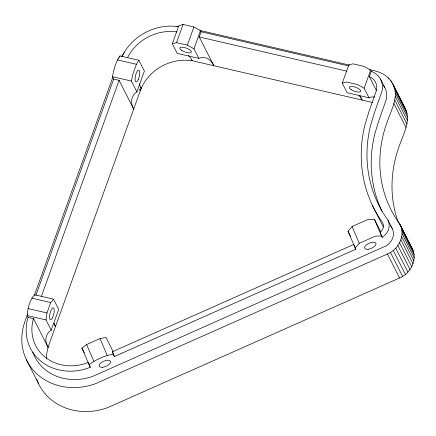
<?xml version="1.0" encoding="UTF-8"?>
<svg xmlns="http://www.w3.org/2000/svg" width="436" height="436" viewBox="0 0 436 436"><rect width="100%" height="100%" fill="white"/><g stroke="black" fill="none" stroke-linecap="round" stroke-linejoin="round"><path stroke-width="0.65" d="M36.64 379.069A58.582 52.058 -26.9 0 0 107.981 407.518L399.599 277.966C410.516 273.47 417.808 259.818 412.314 248.673L400.161 224.709L395.79 218.164A130.342 115.823 -26.9 0 1 386.808 123.007C390.743 110.695 399.91 96.269 392.493 83.309C388.018 74.801 378.453 71.079 369.445 69.727M398.444 222.801A130.342 115.823 -26.9 0 1 398.967 146.97C402.902 134.653 412.064 120.232 404.646 107.272L392.493 83.309M28.117 317.375L33.545 318.629L32.989 320.471A43.916 39.027 -26.9 0 0 87.38 362.801L88.274 362.42L90.323 367.21L89.058 367.75A49.786 44.238 -26.9 0 1 27.397 319.762L28.117 317.375L27.206 315.577C27.746 308.219 29.539 300.35 34.548 294.758L53.508 299.151L58.691 309.369L51.214 330.156A91.713 30.613 19.8 0 0 46.559 343.868L48.129 347.388L47.579 349.225A43.916 39.027 -26.9 0 0 46.472 358.79M27.686 313.904L24.923 321.588A58.582 52.058 -26.9 0 0 37.85 374.742A58.582 52.058 -26.9 0 0 95.822 383.56L387.446 254.003C398.357 249.506 405.654 235.854 400.161 224.709M51.214 330.156L46.031 319.937L46.99 312.944L50.729 302.551L53.508 299.151M112.461 76.676C113.834 69.46 115.654 61.95 120.02 55.912L138.899 60.282L144.387 71.101L136.909 91.887A91.713 30.613 19.8 0 0 133.683 109.082L119.093 80.328L113.676 79.074L112.461 76.676L131.421 81.069L136.909 91.887M131.421 81.069L132.686 74.676L136.419 64.283L138.899 60.282M34.368 295.336L112.891 76.992M35.921 295.276L113.676 79.074M41.338 296.535L119.093 80.328M47.987 347.356L141.16 88.295A91.713 30.613 19.8 0 1 139.427 83.696M172.318 43.785L178.831 25.68L183.06 24.46L193.895 26.967L200.527 30.618L201.116 31.774L199.247 36.973L213.836 65.727A91.713 28.847 -77 0 0 198.843 58.38L177.174 53.361L172.318 43.785L176.52 42.646L187.355 45.159L193.987 48.81L198.843 58.38M176.52 42.646L183.06 24.46M187.355 45.159L193.895 26.967M193.987 48.81L200.527 30.618M191.251 59.056L192.162 60.708L191.644 60.713A43.938 39.044 -26.9 0 0 140.223 90.895L139.313 89.097M374.797 97.026A91.713 28.847 -77 0 0 369.009 97.8L347.116 92.726L342.26 83.156L348.8 64.964L353.002 63.825L364.06 66.386L370.638 70.196L371.428 71.411A20.487 18.203 -26.9 0 1 382.11 90.835L374.355 112.94L370.48 125.797A139.144 123.644 -26.9 0 0 384.002 214.316L388.002 220.218L392.258 228.606A14.443 12.835 -26.9 0 1 386.236 245.817L93.309 376.137A49.786 44.238 -26.9 0 1 32.738 352.092M369.009 97.8L364.153 88.225L370.638 70.196M376.399 90.557L369.325 76.622L371.221 71.351M120.02 55.912L119.295 56.953M90.323 367.21L89.108 364.812C96.034 359.351 104.493 355.683 113.158 354.168L114.374 356.566L355.781 249.25L347.999 231.298L352.086 226.54L368.142 219.406L374.47 219.422L379.391 229.129A91.713 2.42 66 0 0 380.704 231.963M355.177 248.051L359.264 243.299L375.32 236.159L381.56 235.98L382.214 237.266L383.707 236.214A14.443 12.835 -26.9 0 0 388.002 220.218M89.108 364.812L81.946 348.097L86.644 344.538L100.024 338.592L105.981 337.415L111.469 348.228A91.713 2.42 66 0 0 113.044 351.623M114.374 356.566L112.325 351.776L353.732 244.465M342.26 83.156L346.462 82.012L357.52 84.573L364.153 88.225M199.813 30.427L349.568 65.122M201.116 31.774L348.724 65.967M199.247 36.973L346.854 71.166M192.162 60.708L372.693 102.525M117.458 59.89L136.419 64.283M31.768 298.159L50.729 302.551M28.029 308.552L46.99 312.944M27.206 315.577L46.031 319.937M369.325 76.622L370.475 77.145A14.617 12.987 -26.9 0 1 376.481 90.268L368.889 111.823L364.888 125.094A145.008 128.86 -26.9 0 0 378.982 217.341L382.732 222.818A8.567 7.614 -26.9 0 1 380.187 232.306L382.214 237.266M390.422 225.734L391.141 226.742M403.098 104.891L404.646 107.272M411.072 246.585L412.314 248.673M391.419 227.21L392.258 228.606M393.91 86.404L406.063 110.368M390.634 80.447L391.544 82.246M393.065 85.243L394.585 88.236M394.858 89.685L407.017 113.649M388.367 77.881L388.972 79.079M395.332 93.097L407.486 117.061M395.31 96.579L407.469 120.543M394.803 100.073L406.962 124.037M393.817 103.517L405.976 127.481M380.492 79.112L384.748 87.5M359.978 95.882L362.103 100.073A91.713 28.847 -77 0 0 359.09 95.549M398.602 222.104L406.81 238.279M408.33 241.272L410.761 246.068M401.262 227.538L413.421 251.501M401.899 230.524L414.053 254.488M402.041 233.609L414.2 257.572M401.698 236.721L413.857 260.684M400.875 239.8L413.028 263.764M399.583 242.776L411.742 266.739M397.855 245.582L410.014 269.541M395.73 248.16L407.883 272.124M372.48 205.525L383.424 227.091M393.245 250.455L405.404 274.418M390.465 252.417L402.624 276.38M387.446 254.003L399.599 277.966M347.999 231.298L350.435 236.105M140.55 87.096L141.16 88.295M112.325 351.776L113.54 354.174M81.946 348.097L84.388 352.904M53.944 323.572L55.465 326.569A91.713 30.613 19.8 0 1 54.037 323.081M33.545 318.629L48.129 347.388M26.334 359.586L38.488 383.549M374.47 219.422L381.56 235.98M352.086 226.54L359.264 243.299M353.988 245.059L355.781 249.25M100.024 338.592L107.201 355.351M86.644 344.538L93.822 361.297M118.756 57.797L118.799 58.092M127.813 57.132A43.938 39.044 -26.9 0 1 177.054 31.959M122.129 56.326A49.797 44.249 -26.9 0 1 178.493 26.683M383.446 85.5A20.487 18.203 -26.9 0 1 386.361 99.223L378.606 121.328L374.737 134.184A139.144 123.644 -26.9 0 0 382.018 211.362M121.677 56.44A58.582 52.058 -26.9 0 1 124.473 52.342M176.046 26.482A58.582 52.058 -26.9 0 1 179.027 26.558M188.401 55.416A91.713 28.847 -77 0 1 191.224 59.007M102.574 367.281A6.153 2.818 -23.2 0 0 110.564 361.558A6.153 2.818 -23.2 0 0 101.392 362.496A6.153 2.818 -23.2 0 0 102.574 367.281M368.017 249.283A6.153 2.818 -23.2 0 0 376.006 243.561A6.153 2.818 -23.2 0 0 366.834 244.498A6.153 2.818 -23.2 0 0 368.017 249.283M351.154 89.653A6.153 2.055 19.8 0 0 360.725 91.467A6.153 2.055 19.8 0 0 353.144 86.601A6.153 2.055 19.8 0 0 351.154 89.653M181.845 50.511A6.153 2.055 19.8 0 0 191.344 52.227A6.153 2.055 19.8 0 0 183.621 47.377A6.153 2.055 19.8 0 0 181.845 50.511M138.245 79.586A6.153 1.935 -77 0 0 138.877 70.022A6.153 1.935 -77 0 0 135.095 78.36A6.153 1.935 -77 0 0 138.245 79.586M52.74 317.337A6.153 1.935 -77 0 0 53.372 307.772A6.153 1.935 -77 0 0 49.584 316.111A6.153 1.935 -77 0 0 52.74 317.337"/></g></svg>
